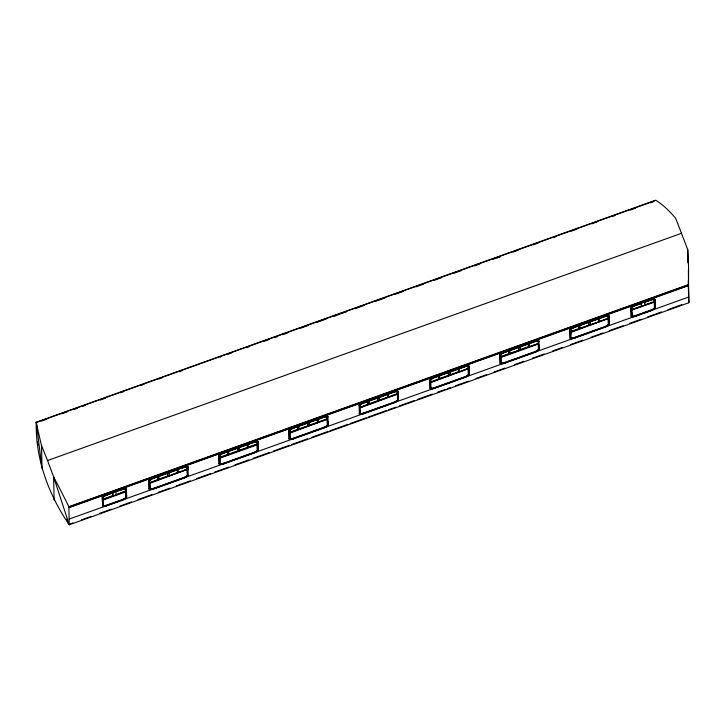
<?xml version="1.0" encoding="UTF-8"?>
<svg xmlns="http://www.w3.org/2000/svg" width="725" height="725" viewBox="0 0 725 725"><rect width="100%" height="100%" fill="white"/><g stroke="black" fill="none" stroke-linecap="round" stroke-linejoin="round"><path stroke-width="1.09" d="M102.297 497.477L102.334 497.287A5.211 1.35 -21.1 0 1 106.512 494.55L122.108 488.958A5.211 1.35 -21.1 0 1 126.349 488.677L126.685 497.432A5.211 1.35 -21.1 0 1 122.507 500.168L106.91 505.76A5.211 1.35 -21.1 0 1 102.669 506.041L102.297 497.477L102.624 505.869M102.443 497.867L102.479 497.676A5.211 1.35 -21.1 0 1 106.657 494.939L122.262 489.348A5.211 1.35 -21.1 0 1 126.494 489.067L126.54 489.23M126.54 497.042L126.503 493.843M148.861 480.784L148.897 480.593A5.211 1.35 -21.1 0 1 153.075 477.857L183.652 466.891A5.211 1.35 -21.1 0 1 187.884 466.619L188.228 475.373A5.211 1.35 -21.1 0 1 184.05 478.11L153.473 489.067A5.211 1.35 -21.1 0 1 149.232 489.348L148.861 480.784L149.187 489.185M149.006 481.173L149.042 480.983A5.211 1.35 -21.1 0 1 153.22 478.246L183.806 467.29A5.211 1.35 -21.1 0 1 188.038 467.009L188.083 467.172M218.868 455.69L218.905 455.499A5.211 1.35 -21.1 0 1 223.083 452.763L253.659 441.806A5.211 1.35 -21.1 0 1 257.892 441.525L258.236 450.279A5.211 1.35 -21.1 0 1 254.058 453.016L223.472 463.973A5.211 1.35 -21.1 0 1 219.24 464.254L218.868 455.69L219.195 464.091M219.013 456.088L219.05 455.889A5.211 1.35 -21.1 0 1 223.227 453.152L253.813 442.196A5.211 1.35 -21.1 0 1 258.046 441.915L258.091 442.078M257.937 441.688L258.082 449.89A5.211 1.35 -21.1 0 1 253.904 452.627M288.876 430.596L288.913 430.405A5.211 1.35 -21.1 0 1 293.09 427.668L323.667 416.712A5.211 1.35 -21.1 0 1 327.899 416.431L328.244 425.185A5.211 1.35 -21.1 0 1 324.066 427.922L293.48 438.879A5.211 1.35 -21.1 0 1 289.248 439.16L288.876 430.596L289.202 438.997M289.021 430.994L289.058 430.795A5.211 1.35 -21.1 0 1 293.235 428.058L323.821 417.102A5.211 1.35 -21.1 0 1 328.053 416.821L328.099 416.984M328.09 424.796L328.062 421.597M359.373 413.848L359.074 405.257A5.211 1.35 -21.1 0 1 363.261 402.52L393.838 391.554A5.211 1.35 -21.1 0 1 398.07 391.282L398.415 400.037A5.211 1.35 -21.1 0 1 394.237 402.774L363.651 413.73A5.211 1.35 -21.1 0 1 359.419 414.011L359.265 413.622A5.211 1.35 -21.1 0 0 363.506 413.341L393.476 402.611M429.862 380.063L429.898 379.873A5.211 1.35 -21.1 0 1 434.076 377.136L464.662 366.17A5.211 1.35 -21.1 0 1 468.894 365.898L469.238 374.644A5.211 1.35 -21.1 0 1 465.051 377.381L434.474 388.346A5.211 1.35 -21.1 0 1 430.242 388.627L429.862 380.063L430.197 388.464M430.016 380.453L430.052 380.263A5.211 1.35 -21.1 0 1 434.23 377.526L464.807 366.56A5.211 1.35 -21.1 0 1 469.048 366.288L469.084 366.451M468.939 366.062L469.084 374.254A5.211 1.35 -21.1 0 1 466.13 376.456M499.869 354.969L499.906 354.779A5.211 1.35 -21.1 0 1 504.083 352.042L534.669 341.076A5.211 1.35 -21.1 0 1 538.902 340.804L539.237 349.559A5.211 1.35 -21.1 0 1 535.059 352.296L504.482 363.252A5.211 1.35 -21.1 0 1 500.25 363.533L499.869 354.969L500.205 363.37M500.023 355.359L500.06 355.168A5.211 1.35 -21.1 0 1 504.237 352.432L534.814 341.475A5.211 1.35 -21.1 0 1 539.056 341.194L539.092 341.357M539.092 349.16L539.037 344.964M569.877 329.875L569.913 329.685A5.211 1.35 -21.1 0 1 574.091 326.948L604.677 315.991A5.211 1.35 -21.1 0 1 608.909 315.71L609.245 324.465A5.211 1.35 -21.1 0 1 605.067 327.202L574.49 338.158A5.211 1.35 -21.1 0 1 570.258 338.439L569.877 329.875L570.213 338.276M570.031 330.265L570.067 330.074A5.211 1.35 -21.1 0 1 574.245 327.337L604.822 316.381A5.211 1.35 -21.1 0 1 609.054 316.1L609.1 316.263M608.955 315.873L609.1 324.075A5.211 1.35 -21.1 0 1 604.922 326.812L604.306 327.038M630.931 307.998L630.967 307.799A5.211 1.35 -21.1 0 1 635.145 305.062L650.751 299.47A5.211 1.35 -21.1 0 1 654.983 299.189L655.318 307.944A5.211 1.35 -21.1 0 1 651.141 310.681L635.544 316.272A5.211 1.35 -21.1 0 1 631.303 316.553L630.931 307.998L631.267 316.39M631.085 308.388L631.122 308.188A5.211 1.35 -21.1 0 1 635.299 305.461L650.896 299.86A5.211 1.35 -21.1 0 1 655.128 299.588L655.173 299.751M655.047 300.358L655.173 307.554A5.211 1.35 -21.1 0 1 652.219 309.756M121.746 500.005L122.362 499.77M534.298 352.132L534.914 351.897M688.315 263.238L687.735 249.563L675.646 218.234A65.939 19.43 58.4 0 0 660.303 203.308L655.735 200.191L36.25 422.231C35.371 458.934 48.62 494.84 69.265 524.809L688.75 302.769L688.388 270.017M36.259 422.476L654.666 200.816M41.597 421.035L46.926 419.123M61.852 413.776L67.189 411.863M82.115 406.517L85.314 405.366M100.24 400.019L105.569 398.107M120.495 392.76L123.694 391.609M140.759 385.492L143.958 384.35M158.884 379.003L162.083 377.852M179.138 371.735L182.337 370.593M228.185 354.153L231.384 353.012M246.31 347.665L249.509 346.514M264.444 341.167L269.772 339.255M282.569 334.669L287.897 332.757M300.694 328.171L308.152 325.498M316.689 322.435L326.277 319M336.944 315.176L346.541 311.732M355.069 308.678L364.666 305.243M375.333 301.419L384.921 297.975M395.587 294.16L403.055 291.477M415.842 286.892L423.309 284.218M433.967 280.394L441.434 277.72M454.231 273.135L461.689 270.461M474.485 265.876L479.823 263.963M492.61 259.378L500.078 256.704M512.874 252.119L518.203 250.207M533.129 244.86L538.457 242.947M553.393 237.592L556.592 236.45M571.518 231.094L576.846 229.182M591.772 223.835L597.101 221.922M612.036 216.576L615.226 215.425M630.161 210.078L635.49 208.166M650.416 202.819L653.615 201.668M74.358 409.426L77.439 408.32M274.567 337.66L277.711 336.536M333.201 316.644L336.355 315.52M497.096 257.901L500.25 256.768M41.506 445.531L42.032 468.64L36.25 422.231A63.873 1.323 76 0 0 41.506 445.531L47.542 460.529L681.672 233.233M47.542 460.529L53.605 476.86L69.265 524.809L68.857 506.739L688.342 284.689A65.939 12.407 86.2 0 0 688.261 258.725M68.866 506.974L688.342 284.934L688.75 302.769L688.388 280.475M68.875 507.446L688.36 285.405M68.884 507.69L688.36 285.641M112.692 492.556L112.91 496.045L112.692 492.556L107.155 494.541A4.341 1.124 -21.1 0 0 103.113 497.196L103.303 499.489L103.113 497.196M125.579 489.139L125.624 491.043L116.163 494.876L115.946 491.396L121.483 489.411A4.341 1.124 -21.1 0 1 125.579 489.139L125.905 497.522A4.341 1.124 -21.1 0 1 121.863 500.168M157.86 479.488L149.867 482.796L149.676 480.503A4.341 1.124 -21.1 0 1 153.718 477.857L157.787 476.397L158.005 479.877L157.787 476.397M158.603 476.108L158.82 479.588L158.603 476.108L167.557 472.89L167.774 476.379L167.557 472.89M169.179 472.31L177.326 469.392L177.543 472.872L177.326 469.392M187.123 467.081L187.159 468.984L178.359 472.582L178.132 469.102L183.017 467.353A4.341 1.124 -21.1 0 1 187.123 467.081L187.313 469.374L149.731 482.877L150.002 488.886A4.341 1.124 -21.1 0 0 154.099 488.614L153.954 488.224A4.341 1.124 -21.1 0 1 149.858 488.496M227.795 451.303L228.012 454.783L227.795 451.303L223.726 452.763A4.341 1.124 -21.1 0 0 219.684 455.409L219.874 457.702L257.321 444.28L257.121 441.987A4.341 1.124 -21.1 0 0 253.025 442.259L248.14 444.008L248.367 447.488M237.564 447.796L237.782 451.285L237.564 447.796L228.611 451.013L228.674 454.104L238.443 450.597M239.187 447.216L239.413 450.696L239.187 447.216L247.334 444.298L247.551 447.778L247.334 444.298M294.114 438.426A4.341 1.124 -21.1 0 1 290.018 438.697L289.737 432.698L298.02 429.689L297.803 426.209L293.734 427.668A4.341 1.124 -21.1 0 0 289.683 430.315L289.882 432.608L289.683 430.315M318.148 418.914L318.375 422.394L318.148 418.914L323.033 417.165A4.341 1.124 -21.1 0 1 327.129 416.893L327.328 419.186L298.836 429.399L298.618 425.919L307.572 422.711L307.79 426.191L307.572 422.711M317.333 419.204L317.559 422.693L317.333 419.204L309.194 422.122L309.421 425.611L309.222 423.155M367.974 401.061L363.896 402.52A4.341 1.124 -21.1 0 0 359.854 405.166L360.053 407.459L368.037 404.151L367.974 401.061L368.037 404.151M368.78 400.762L369.007 404.251L368.78 400.762L377.734 397.554L377.961 401.043L377.734 397.554M387.503 394.056L387.73 397.536L387.503 394.056L379.365 396.974L379.592 400.454M388.319 393.766L388.546 397.246L388.319 393.766L393.204 392.017A4.341 1.124 -21.1 0 1 397.3 391.745L397.499 394.038L359.908 407.541L360.189 413.549A4.341 1.124 -21.1 0 0 364.285 413.277L364.131 412.888A4.341 1.124 -21.1 0 1 360.035 413.15L359.962 409.788M438.788 375.677L439.015 379.157L438.788 375.677L434.719 377.136A4.341 1.124 -21.1 0 0 430.677 379.782L431.013 388.165A4.341 1.124 -21.1 0 0 435.109 387.893L434.955 387.503A4.341 1.124 -21.1 0 1 430.858 387.766L431.013 388.165M448.558 372.17L448.784 375.659L448.558 372.17L439.604 375.378L439.676 378.477L449.446 374.97M450.189 371.59L450.406 375.07L450.189 371.59L458.327 368.672L458.553 372.152L458.327 368.672M464.027 366.623L459.142 368.382L459.36 371.862L468.169 368.264L468.123 366.361A4.341 1.124 -21.1 0 0 464.027 366.623L464.181 367.022A4.341 1.124 -21.1 0 1 468.278 366.75L468.314 368.653L430.732 382.157M519.463 350.356L500.875 356.981L500.685 354.688A4.341 1.124 -21.1 0 1 504.727 352.042L508.796 350.583L509.022 354.063L508.796 350.583M509.612 350.293L509.829 353.773L509.612 350.293L518.565 347.076L518.792 350.565L518.565 347.076M529.304 343.677L534.18 341.928A4.341 1.124 -21.1 0 1 538.285 341.656L538.131 341.267A4.341 1.124 -21.1 0 0 534.035 341.538L529.15 343.288L529.368 346.767L538.322 343.559L520.414 349.976L520.197 346.496L528.335 343.577L528.552 347.058L528.335 343.577M578.804 325.489L579.03 328.969L578.804 325.489L574.735 326.948A4.341 1.124 -21.1 0 0 570.693 329.594L570.883 331.887L570.693 329.594M579.619 325.199L579.837 328.679L579.619 325.199L588.573 321.982L588.791 325.471L588.573 321.982M590.204 321.402L598.497 318.873L590.349 321.791L590.422 324.882L590.349 321.791M641.326 303.077L641.543 306.557L641.326 303.077L635.789 305.062A4.341 1.124 -21.1 0 0 631.747 307.708M644.579 301.908L644.797 305.397L644.579 301.908L650.117 299.923A4.341 1.124 -21.1 0 1 654.213 299.661L654.403 301.953L631.792 309.611L641.389 306.167M398.27 391.835L398.224 391.672A5.211 1.35 -21.1 0 0 393.992 391.953L363.406 402.91A5.211 1.35 -21.1 0 0 359.228 405.647L359.038 405.447M103.258 497.586A4.341 1.124 -21.1 0 1 107.3 494.939L112.837 492.955M125.724 489.529A4.341 1.124 -21.1 0 0 121.628 489.801L115.946 491.396M149.821 480.892A4.341 1.124 -21.1 0 1 153.863 478.246L157.941 476.787M158.748 476.497L167.702 473.289M177.471 469.782L169.333 472.7L169.405 475.79L177.389 472.483M187.267 467.471A4.341 1.124 -21.1 0 0 183.171 467.743L178.132 469.102M219.874 457.702L219.829 455.798A4.341 1.124 -21.1 0 1 223.871 453.152L227.94 451.693M228.756 451.403L237.709 448.195M239.341 447.606L247.479 444.688M248.294 444.398L253.179 442.649A4.341 1.124 -21.1 0 1 257.275 442.377M289.837 430.704A4.341 1.124 -21.1 0 1 293.879 428.058L297.948 426.599M298.836 429.399L298.763 426.309L307.717 423.101M309.348 422.512L317.487 419.594M318.302 419.304L323.187 417.555A4.341 1.124 -21.1 0 1 327.283 417.283M360.008 405.556A4.341 1.124 -21.1 0 1 364.05 402.91L368.119 401.451M368.934 401.161L377.888 397.943M379.519 397.363L387.657 394.445M388.473 394.155L393.358 392.406A4.341 1.124 -21.1 0 1 397.454 392.134M430.677 379.782L430.831 380.172A4.341 1.124 -21.1 0 1 434.873 377.526L438.942 376.067M439.758 375.777L448.712 372.559M450.343 371.979L458.481 369.061M459.297 368.771L464.181 367.022M500.875 356.981L500.839 355.078A4.341 1.124 -21.1 0 1 504.881 352.432L508.95 350.972M509.766 350.683L518.719 347.474M520.414 349.976L520.342 346.885L528.489 343.967M570.847 329.984A4.341 1.124 -21.1 0 1 574.889 327.337L578.958 325.878M579.773 325.588L588.727 322.38M599.303 318.583L604.043 316.444A4.341 1.124 -21.1 0 1 608.139 316.173L608.184 318.076L599.376 321.673L599.303 318.583L604.188 316.834A4.341 1.124 -21.1 0 1 608.284 316.562L608.329 318.465L570.747 331.968L570.793 334.216M631.847 312.33L631.928 315.701A4.341 1.124 -21.1 0 0 636.024 315.429L636.178 315.819A4.341 1.124 -21.1 0 1 632.073 316.091L631.892 308.098A4.341 1.124 -21.1 0 1 635.943 305.452L641.471 303.467M644.733 302.307L650.262 300.322A4.341 1.124 -21.1 0 1 654.367 300.05M103.149 499.09L112.756 495.655M158.666 479.198L167.629 475.981M219.72 457.312L227.868 454.394M239.259 450.307L247.397 447.388M248.213 447.098L257.167 443.89L257.121 441.987M289.728 432.218L297.866 429.3L297.803 426.209M298.682 429.01L307.636 425.802M309.267 425.212L317.405 422.294M318.221 422.004L327.174 418.796L327.129 416.893M368.853 403.861L377.807 400.644M379.438 400.064L387.576 397.146M388.392 396.856L397.345 393.648L397.3 391.745M438.861 378.767L430.868 382.075M450.261 374.68L458.399 371.762M500.73 356.591L508.868 353.673M509.684 353.383L519.453 349.876M520.269 349.586L528.407 346.668M570.738 331.497L578.876 328.579M579.692 328.289L598.56 321.963L598.342 318.483M644.652 304.998L654.258 301.564L654.213 299.661M103.168 499.57L125.624 491.043M125.778 491.903L103.312 499.96L103.439 505.57A4.341 1.124 -21.1 0 0 107.536 505.307L107.391 504.908A4.341 1.124 -21.1 0 1 103.331 505.325M150.002 488.886L149.876 483.267L187.168 469.456L187.449 475.464A4.341 1.124 -21.1 0 1 183.407 478.11M224.107 463.52A4.341 1.124 -21.1 0 1 220.01 463.792L219.883 458.182L257.33 444.76L257.457 450.37A4.341 1.124 -21.1 0 1 253.415 453.016M290.018 438.697L289.891 433.088L327.183 419.277L327.464 425.276A4.341 1.124 -21.1 0 1 323.423 427.922L323.268 427.532A4.341 1.124 -21.1 0 0 327.31 424.886M360.062 407.93L397.354 394.119L397.635 400.127A4.341 1.124 -21.1 0 1 393.593 402.774M430.886 382.546L468.178 368.735L468.459 374.743A4.341 1.124 -21.1 0 1 464.417 377.39M500.893 357.452L500.866 362.681A4.341 1.124 -21.1 0 0 504.963 362.409L505.117 362.799A4.341 1.124 -21.1 0 1 501.02 363.071L500.893 357.452L538.34 344.031M575.124 337.705A4.341 1.124 -21.1 0 1 571.028 337.977L570.901 332.367L608.193 318.547L608.465 324.555A4.341 1.124 -21.1 0 1 604.423 327.202M650.497 310.69A4.341 1.124 -21.1 0 0 654.548 308.034L654.267 302.035L631.801 310.092M107.391 504.908L121.718 499.779A4.341 1.124 -21.1 0 0 125.76 497.132L125.633 491.514M153.954 488.224L183.253 477.721A4.341 1.124 -21.1 0 0 187.304 475.074M219.883 458.182L219.865 463.402A4.341 1.124 -21.1 0 0 223.962 463.13L253.261 452.627A4.341 1.124 -21.1 0 0 257.303 449.98L257.176 444.362M289.864 438.308A4.341 1.124 -21.1 0 0 293.969 438.036L323.268 427.532M364.131 412.888L393.439 402.384A4.341 1.124 -21.1 0 0 397.481 399.729M434.955 387.503L464.263 377A4.341 1.124 -21.1 0 0 468.305 374.345M504.963 362.409L534.271 351.906A4.341 1.124 -21.1 0 0 538.312 349.26L538.467 349.649A4.341 1.124 -21.1 0 1 534.416 352.296M570.91 337.723A4.341 1.124 -21.1 0 0 574.97 337.315L604.278 326.812A4.341 1.124 -21.1 0 0 608.32 324.166M636.024 315.429L650.352 310.291A4.341 1.124 -21.1 0 0 654.394 307.645M102.479 505.479L102.524 505.642A5.211 1.35 -21.1 0 0 106.756 505.37L118.664 501.111M149.042 488.795L149.087 488.958A5.211 1.35 -21.1 0 0 153.319 488.677L182.238 478.319M253.297 452.853L223.327 463.583A5.211 1.35 -21.1 0 1 219.095 463.864L219.05 463.701M322.253 428.14L293.335 438.489A5.211 1.35 -21.1 0 1 289.103 438.77L289.058 438.607M430.043 388.065L430.088 388.237A5.211 1.35 -21.1 0 0 434.32 387.957L464.29 377.227M500.051 362.98L500.096 363.143A5.211 1.35 -21.1 0 0 504.328 362.862L531.153 353.256M603.263 327.41L574.336 337.768A5.211 1.35 -21.1 0 1 570.104 338.049L570.058 337.886M631.112 316L631.158 316.163A5.211 1.35 -21.1 0 0 635.39 315.882L650.379 310.527M69.138 519.1L688.623 297.06M66.655 519.145L68.694 524.429L72.953 522.906M81.49 519.843L91.087 516.408M99.615 513.345L111.342 509.149M119.87 506.086L131.597 501.881M137.995 499.588L151.86 494.622M158.258 492.329L169.985 488.124M176.383 485.832L190.24 480.865M196.638 478.573L210.504 473.606M214.763 472.075L228.629 467.108M235.027 464.816L248.883 459.849M253.152 458.318L269.147 452.581M273.407 451.059L289.402 445.322M291.532 444.561L307.527 438.824M311.795 437.293L327.791 431.565M329.92 430.804L348.045 424.306M350.175 423.536L366.17 417.808M368.3 417.038L386.425 410.54M388.564 409.779L396.022 407.106M399.221 405.955L414.147 400.608M417.346 399.457L432.281 394.11M437.61 392.198L445.068 389.524M447.207 388.763L450.406 387.612M455.735 385.7L468.531 381.114M475.99 378.441L486.656 374.617M494.115 371.943L504.781 368.119M514.378 364.684L523.976 361.24M532.503 358.186L544.23 353.981M552.758 350.927L562.355 347.483M570.883 344.429L582.619 340.224M591.147 337.17L602.874 332.965M609.272 330.673L623.128 325.697M629.527 323.404L641.263 319.208M647.661 316.916L661.517 311.94M667.915 309.647L681.772 304.681M220.291 357.117L220.898 356.908M650.135 299.679L650.262 300.322M650.352 310.291L650.533 310.916M635.752 304.835L635.943 305.452M604.061 316.191L604.188 316.834M604.278 326.812L604.46 327.428M574.707 326.721L574.889 327.337M574.97 337.315L575.097 337.95M534.271 351.906L534.452 352.522M464.263 377L464.444 377.616M434.692 376.9L434.873 377.526M393.439 402.384L393.621 403M363.868 402.284L364.05 402.91M323.45 428.149L323.912 427.532A5.211 1.35 -21.1 0 0 324.537 427.27M293.697 427.442L293.879 428.058M293.969 438.036L294.096 438.67M253.052 442.005L253.179 442.649M253.261 452.627L253.451 453.243M223.69 452.536L223.871 453.152M223.962 463.13L224.088 463.764M183.253 477.721L183.443 478.337M121.501 489.157L121.628 489.801M121.718 499.779L121.9 500.395M107.119 494.314L107.3 494.939M38.108 445.177L37.265 441.869M687.735 249.563L688.034 262.776M654.421 302.425L654.548 308.034M608.338 318.946L608.465 324.555M538.131 341.267L538.467 349.649M529.15 343.288L529.223 346.378M468.332 369.125L468.459 374.743M398.116 391.446L398.252 397.445M397.508 394.509L397.635 400.127M327.337 419.666L327.464 425.276M187.929 466.782L188.002 469.782M187.322 469.845L187.449 475.464M68.667 523.242L68.694 524.429M54.121 499.978L53.605 476.86A63.873 2.954 62.1 0 1 68.857 506.739M465.532 376.728A5.211 1.35 -21.1 0 1 464.906 376.991M398.143 399.874A5.211 1.35 -21.1 0 1 395.315 401.84M394.708 402.121A5.211 1.35 -21.1 0 1 394.083 402.375M125.933 497.785A5.211 1.35 -21.1 0 1 122.987 499.516M651.621 310.028A5.211 1.35 -21.1 0 1 650.996 310.291M187.956 475.21A5.211 1.35 -21.1 0 1 185.129 477.177M184.522 477.458A5.211 1.35 -21.1 0 1 183.896 477.712M327.772 425.267A5.211 1.35 -21.1 0 1 325.144 426.989M538.485 349.912A5.211 1.35 -21.1 0 1 535.539 351.643"/></g></svg>
